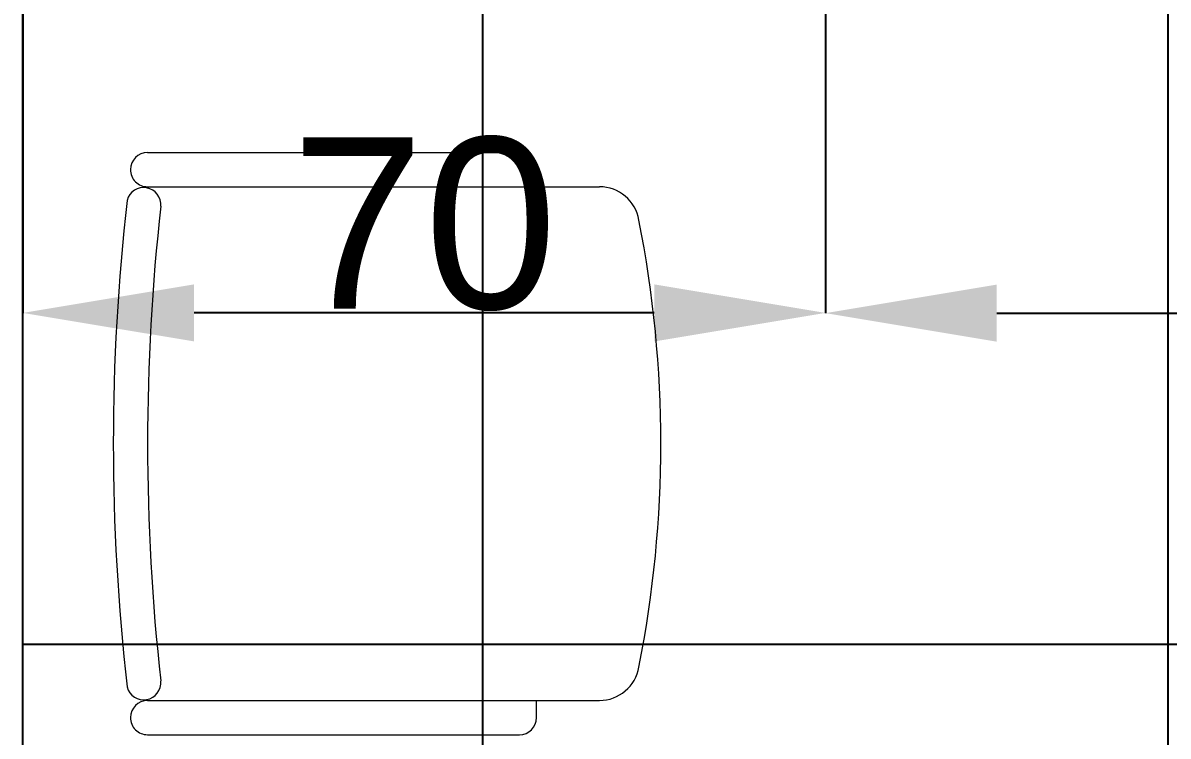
# Model space of a CAD drawing. Header units: inches. Extents: x -12418 to 57169, y -29325 to 19878.
# Drawn here: x 40997 to 42000, y -10880 to -10256 of the extents above; entities that cross this region are included whole.
import ezdxf

# ---------------------------------------------------------------- set-up
doc = ezdxf.new("R2010")
doc.units = ezdxf.units.IN
doc.header["$LTSCALE"] = 25
doc.header["$MEASUREMENT"] = 0
doc.header["$PDMODE"] = 3
doc.layers.get('0').update_dxf_attribs({"color": 8})
doc.layers.get('Defpoints').update_dxf_attribs({"color": 8})
doc.layers.add('00-Ground Floor$0$False Ceiling', color=251, linetype='Continuous')
for name, color, linetype, lineweight in [('00-Ground Floor$0$LOADING', 253, 'Continuous', 5), ('00-Ground Floor$0$Walls', 251, 'Continuous', 5), ('E-DIM', 6, 'Continuous', 18)]:
    doc.layers.add(name, color=color, linetype=linetype, lineweight=lineweight)
doc.styles.get("Standard").update_dxf_attribs({"font": 'arial.ttf'})
doc.dimstyles.get("Standard").update_dxf_attribs({"dimtxt": 150, "dimasz": 150, "dimexe": 0.18, "dimexo": 0.0625, "dimgap": 1, "dimtad": 1, "dimdec": 0, "dimlfac": 0.1, "dimzin": 0, "dimdsep": 46, "dimtxsty": 'Standard', "dimcen": 0.09, "dimclrd": 256, "dimclrt": 7, "dimadec": 0, "dimazin": 0, "dimtfac": 1, "dimtdec": 0, "dimtofl": 0, "dimtmove": 0, "dimatfit": 3, "dimfxl": 1, "dimtolj": 1, "dimtzin": 0, "dimarcsym": 0})

# ---------------------------------------------------------------- blocks, each defined once
blk = doc.blocks.new('00-Ground Floor$0$GF21016-P')
at = {"layer": '00-Ground Floor$0$LOADING', "extrusion": (-1.24384e-09, -1.20261e-09, -1)}
for p, q in [((0.0128, 0.0179), (0.0128, 0.4136)), ((0.4628, 0.0179), (0.4628, 0.4136)), ((-0.0022, 0.3585), (0.0128, 0.3585)), ((0.4778, 0.3585), (0.4628, 0.3585)), ((-0.0172, 0.0179), (-0.0172, 0.3435)), ((0.4928, 0.0179), (0.4928, 0.3435)), ((0.4778, 0.0029), (0.4778, 0.0029))]:
    blk.add_line(p, q, dxfattribs=at)
for centre, radius, start, end in [((-0.2378, -0.5362), 1.0036, 78.7568, 101.2432), ((-0.0478, 0.4136), 0.035, 0, 80.6557), ((-0.4278, 0.4136), 0.035, 99.3443, 180), ((0.0022, 0.3435), 0.015, 0, 90), ((-0.4778, 0.3435), 0.015, 90, 180), ((-0.0284, 0.0145), 0.015, 284.3864, 95.5209), ((-0.4471, 0.0145), 0.015, 84.4791, 255.6136), ((-0.2378, 1.8928), 1.8749, 263.6341, 276.3659), ((0.0022, 0.0179), 0.015, 270, 0), ((0.0022, 0.0179), 0.015, 180, 270), ((-0.4778, 0.0179), 0.015, 270, 0), ((-0.4778, 0.0179), 0.015, 180, 270), ((-0.2378, 1.8734), 1.8855, 263.5119, 276.4881)]:
    blk.add_arc(centre, radius, start, end, dxfattribs=at)
blk = doc.blocks.new('00-Ground Floor$0$A$Ce9e1c4c3')
at = {"layer": '00-Ground Floor$0$False Ceiling', "color": 254}
blk.add_line((-59002.9, -12867.4, 0), (-59002.9, -8847.4, 0), dxfattribs=at)
at = {"layer": '00-Ground Floor$0$False Ceiling', "color": 254, "linetype": 'Continuous'}
for p, q in [((-58600, -12867.4), (-58600, -8847.4)), ((-58000, -12867.4), (-58000, -8847.4)), ((-59002.9, -10800), (-55142.5, -10800))]:
    blk.add_line(p, q, dxfattribs=at)
blk = doc.blocks.new('00-Ground Floor')
at = {"layer": '00-Ground Floor$0$Walls'}
blk.add_line((40997.1, -8847.4, 0), (40997.1, -12867.4, 0), dxfattribs=at)
at = {"layer": '00-Ground Floor$0$False Ceiling', "color": 254}
blk.add_blockref('00-Ground Floor$0$A$Ce9e1c4c3', (100000, 0), dxfattribs=at)
at = {"layer": '00-Ground Floor$0$LOADING', "color": 1, "extrusion": (2.24019e-05, 2.67576e-11, 1), "xscale": -1000.000000000004, "yscale": 1000.000000000004, "zscale": -1000.000000000004, "rotation": 270.0000251123531}
blk.add_blockref('00-Ground Floor$0$GF21016-P', (41088.4, -10862.1, 0.9), dxfattribs=at)
blk = doc.blocks.new('*D343')
at = {"layer": 'Defpoints', "color": 0, "transparency": 16777216}
for p in [(40997.1, -9900, 0), (41700, -9900), (40997.1, -10509.8)]:
    blk.add_point(p, dxfattribs=at)
at = {"layer": 'E-DIM', "color": 0, "lineweight": -2, "transparency": 16777216}
for p, q in [((40997.1, -9900.1), (40997.1, -10510)), ((41700, -9900.1), (41700, -10510))]:
    blk.add_line(p, q, dxfattribs=at)
at = {"layer": 'E-DIM', "lineweight": -2, "transparency": 16777216}
blk.add_line((41550, -10509.8), (41147.1, -10509.8), dxfattribs=at)
at = {"layer": 'E-DIM', "transparency": 16777216}
for points in [[(41147.1, -10484.8), (41147.1, -10534.8), (40997.1, -10509.8)], [(41550, -10484.8), (41550, -10534.8), (41700, -10509.8)]]:
    blk.add_solid(points, dxfattribs=at)
at = {"layer": 'E-DIM', "color": 7, "transparency": 16777216, "insert": (41348.6, -10432.2), "char_height": 150, "attachment_point": 5}
blk.add_mtext('\\A1;70', dxfattribs=at)
blk = doc.blocks.new('*D344')
at = {"layer": 'Defpoints', "color": 0, "transparency": 16777216}
for p in [(41700, -9900), (44100, -9900), (44100, -10510)]:
    blk.add_point(p, dxfattribs=at)
at = {"layer": 'E-DIM', "color": 0, "lineweight": -2, "transparency": 16777216}
for p, q in [((41700, -9900.1), (41700, -10510.1)), ((44100, -9900.1), (44100, -10510.1))]:
    blk.add_line(p, q, dxfattribs=at)
at = {"layer": 'E-DIM', "lineweight": -2, "transparency": 16777216}
blk.add_line((41850, -10510), (43950, -10510), dxfattribs=at)
at = {"layer": 'E-DIM', "transparency": 16777216}
for points in [[(41850, -10485), (41850, -10535), (41700, -10510)], [(43950, -10485), (43950, -10535), (44100, -10510)]]:
    blk.add_solid(points, dxfattribs=at)
at = {"layer": 'E-DIM', "color": 7, "transparency": 16777216, "insert": (42900, -10432.4), "char_height": 150, "attachment_point": 5}
blk.add_mtext('\\A1;240', dxfattribs=at)

msp = doc.modelspace()

# ---------------------------------------------------------------- block references
msp.add_blockref('00-Ground Floor', (0, 0))

# ---------------------------------------------------------------- dimensions: what is measured, and where the dimension line sits
at = {"layer": 'E-DIM'}
for base, p2, picture, middle in [((40997.1, -10509.8), (40997.1, -9900, 0), '*D343', (41348.6, -10432.2)), ((44100, -10510), (44100, -9900), '*D344', (42900, -10432.4))]:
    dim = msp.add_linear_dim(base=base, p1=(41700, -9900), p2=p2, dimstyle='Standard', dxfattribs=at)
    dim.commit()
    dim.dimension.update_dxf_attribs({"geometry": picture, "text_midpoint": middle})

doc.saveas('drawing.dxf')
